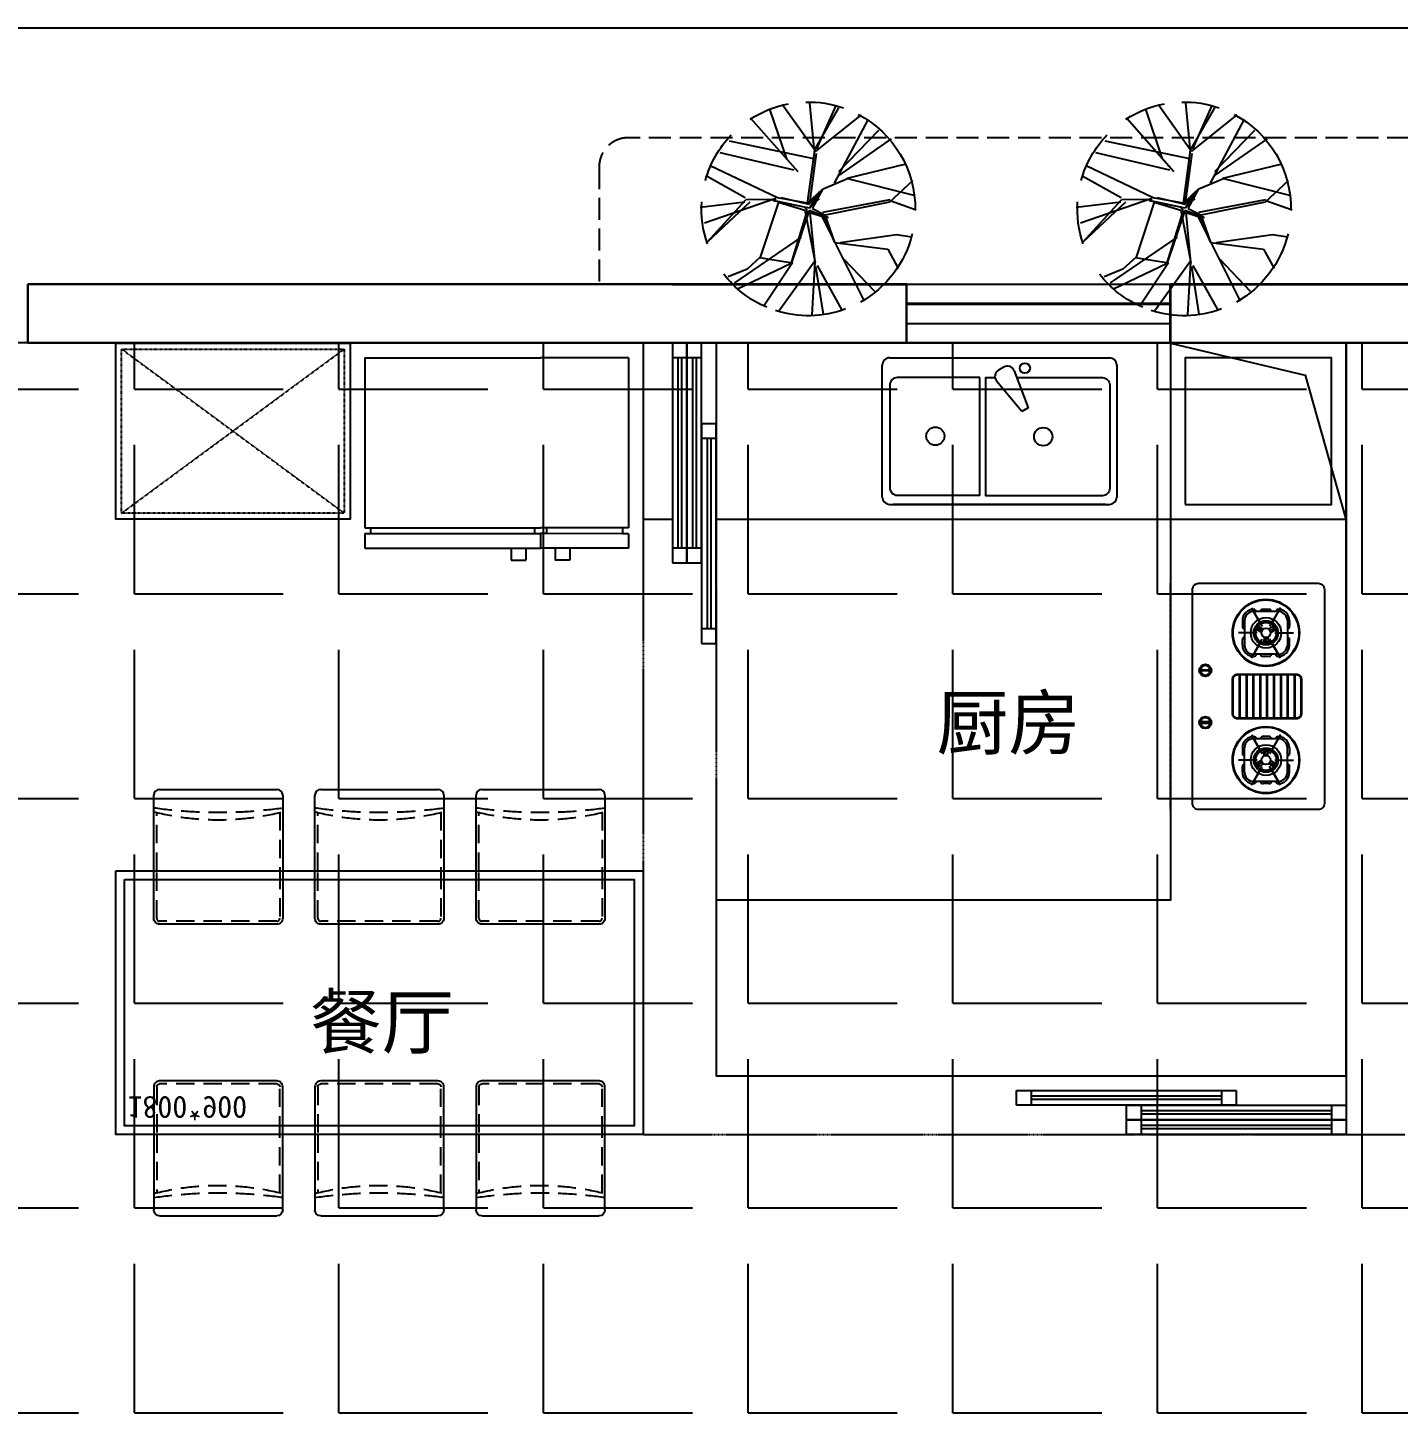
# Model space of a CAD drawing. Extents: x -284868 to 304789, y -137694 to 137894.
# Drawn here: x -57007 to -52329, y -27445 to -22698 of the extents above; entities that cross this region are included whole.
import ezdxf
from ezdxf.enums import TextEntityAlignment as Align

# ---------------------------------------------------------------- set-up
doc = ezdxf.new("R2010")
doc.units = 0
for name, pattern in [('AX-COMP-140B（200）$0$DASH', [0.35, 0.25, -0.1]), ('AX-COMP140B-Fur$0$AX-COMP140B-Fur$0$DASH', [0.35, 0.25, -0.1]), ('DASH', [0.35, 0.25, -0.1]), ('HIDDEN2', [0.1875, 0.125, -0.0625])]:
    doc.linetypes.add(name, pattern=pattern)
doc.layers.get('0').update_dxf_attribs({"linetype": 'CONTINUOUS'})
for name, color, linetype in [('0-墙', 4, 'CONTINUOUS'), ('0-底图', 251, 'CONTINUOUS'), ('0-窗', 11, 'CONTINUOUS'), ('0-非设计区域', 251, 'CONTINUOUS'), ('P-平面家具', 3, 'CONTINUOUS'), ('P-平面植物', 251, 'CONTINUOUS'), ('WIRE-照明', 130, 'CONTINUOUS')]:
    doc.layers.add(name, color=color, linetype=linetype)
doc.styles.add('_TCH_DYN', font='')
doc.styles.add('AX-COMP-140B（200）$0$zz-0', font='')
doc.styles.add('繁线体', font='')
doc.styles.get('_TCH_DYN').set_extended_font_data('SimSun')
doc.styles.get('AX-COMP-140B（200）$0$zz-0').set_extended_font_data('SimHei')
doc.styles.get('繁线体').set_extended_font_data('SimSun')

# ---------------------------------------------------------------- blocks, each defined once
blk = doc.blocks.new('133000000011AX-COMP-140B（200）$0$111110111022110811071652CDX双盆洗菜盆163')
for p, q in [((-400, 75), (-400, 525)), ((-375, 550), (375, 550)), ((400, 525), (400, 75)), ((14.3, 518.1), (-3.1, 508)), ((50.2, 505.2), (97.5, 378.8)), ((75.9, 366.3), (-9.9, 470.6)), ((97.5, 378.8), (75.9, 366.3)), ((-375, 50), (375, 50)), ((362.6, 50), (-362.6, 50))]:
    blk.add_line(p, q)
at = {"linetype": 'AX-COMP-140B（200）$0$DASH', "ltscale": 0.3}
blk.add_line((-400, 0), (400, 0), dxfattribs=at)
blk.add_lwpolyline([(-67.6, 482.3), (-349.4, 482.3, 0.414214), (-374.4, 457.3), (-374.4, 106.2, 0.414214), (-349.4, 81.2), (-67.6, 81.2)], format="xyb", close=True)
blk.add_lwpolyline([(58.7, 482.3), (351.1, 482.3, -0.414214), (376.1, 457.3), (376.1, 104.4, -0.414214), (351.1, 79.4), (-47.2, 79.4), (-47.2, 482.3), (-15.3, 482.3)], format="xyb")
for centre, radius in [((86.7, 514.7), 17.5), ((-218.9, 282.7), 31.2), ((149.2, 280.9), 31.2)]:
    blk.add_circle(centre, radius)
for centre, start, end in [((-375, 525), 90, 180), ((375, 525), 0, 90), ((9.4, 486.4), 120, 219.4623), ((26.8, 496.5), 20.5377, 120), ((-375, 75), 180, 270), ((375, 75), 270, 0)]:
    blk.add_arc(centre, 25, start, end)
blk = doc.blocks.new('*U227')
blk.add_blockref('133000000011AX-COMP-140B（200）$0$111110111022110811071652CDX双盆洗菜盆163', (0, -525))
blk = doc.blocks.new('133000000011AX-COMP-140B（200）$0$111110111022110811071652CDX双头炉灶164')
for points in [[(-107.6, 120.2, 1), (-107.6, 117.2, 1)], [(-100.7, 131.7, 1), (-103.7, 131.7, 1)], [(102.2, 133.3, 1), (102.2, 130.2, 1)], [(109.2, 118.7, 1), (106.1, 118.7, 1)]]:
    blk.add_hatch(color=256).paths.add_polyline_path(points)
for p, q in [((-258.7, 405.9), (-258.7, 405.9)), ((-258.7, 405.9), (-239.4, 405.9)), ((-258.7, 398.6), (-175.3, 398.6)), ((-217, 355.9), (-217, 419.5)), ((-175.3, 405.9), (-194.6, 405.9)), ((-74.5, 423.9), (74.5, 423.9)), ((-74.5, 421.8), (74.5, 421.8)), ((-74.5, 400.5), (74.5, 400.5)), ((-74.5, 398.3), (74.5, 398.3)), ((175.3, 405.9), (194.6, 405.9)), ((258.7, 398.6), (175.3, 398.6)), ((217, 355.9), (217, 419.5)), ((258.7, 405.9), (239.4, 405.9)), ((258.7, 405.9), (258.7, 405.9)), ((-302.8, 375.2), (-238.7, 338.1)), ((-243.2, 340.8), (-298.2, 372.6)), ((-297.3, 335.5), (-297.3, 315.7)), ((-290, 367.3), (-290, 283.9)), ((-238.7, 348.6), (-226, 355.9)), ((-229.5, 335), (-238.7, 348.6)), ((-224.8, 339.2), (-232.4, 352.3)), ((-218.8, 341.2), (-226, 355.9)), ((-202.6, 331.8), (-186.2, 332.9)), ((-131.2, 375.2), (-195.3, 338.1)), ((-190.8, 340.8), (-135.7, 372.6)), ((-186.2, 332.9), (-186.2, 318.3)), ((-144, 367.3), (-144, 283.9)), ((-136.7, 335.5), (-136.7, 315.7)), ((-74.5, 377), (74.5, 377)), ((-74.5, 374.9), (74.5, 374.9)), ((-74.5, 353.6), (74.5, 353.6)), ((-74.5, 351.5), (74.5, 351.5)), ((131.2, 375.2), (195.3, 338.1)), ((190.8, 340.8), (135.7, 372.6)), ((136.7, 335.5), (136.7, 315.7)), ((144, 367.3), (144, 283.9)), ((186.2, 332.9), (186.2, 318.3)), ((202.6, 331.8), (186.2, 332.9)), ((218.8, 341.2), (226, 355.9)), ((224.8, 339.2), (232.4, 352.3)), ((238.7, 348.6), (226, 355.9)), ((229.5, 335), (238.7, 348.6)), ((302.8, 375.2), (238.7, 338.1)), ((243.2, 340.8), (298.2, 372.6)), ((290, 367.3), (290, 283.9)), ((297.3, 335.5), (297.3, 315.7)), ((-302.8, 276.1), (-238.7, 313.1)), ((-243.2, 310.5), (-298.2, 278.7)), ((-229.5, 316.3), (-238.7, 302.7)), ((-226, 295.4), (-238.7, 302.7)), ((-224.8, 312.1), (-232.4, 299)), ((-218.8, 310.1), (-226, 295.4)), ((-217, 295.4), (-217, 231.8)), ((-202.6, 319.4), (-186.2, 318.3)), ((-201.3, 325.6), (-186.2, 325.6)), ((-131.2, 276.1), (-195.3, 313.1)), ((-190.8, 310.5), (-135.7, 278.7)), ((-74.5, 330.2), (74.5, 330.2)), ((-74.5, 328), (74.5, 328)), ((-74.5, 306.7), (74.5, 306.7)), ((-74.5, 304.6), (74.5, 304.6)), ((131.2, 276.1), (195.3, 313.1)), ((190.8, 310.5), (135.7, 278.7)), ((201.3, 325.6), (186.2, 325.6)), ((202.6, 319.4), (186.2, 318.3)), ((217, 295.4), (217, 231.8)), ((218.8, 310.1), (226, 295.4)), ((224.8, 312.1), (232.4, 299)), ((226, 295.4), (238.7, 302.7)), ((229.5, 316.3), (238.7, 302.7)), ((302.8, 276.1), (238.7, 313.1)), ((243.2, 310.5), (298.2, 278.7)), ((-258.7, 252.7), (-175.3, 252.7)), ((-258.7, 245.4), (-239.4, 245.4)), ((-175.3, 245.4), (-194.6, 245.4)), ((-175.3, 245.4), (-175.3, 245.4)), ((-74.5, 283.3), (74.5, 283.3)), ((-74.5, 281.1), (74.5, 281.1)), ((-74.5, 259.8), (74.5, 259.8)), ((-74.5, 257.7), (74.5, 257.7)), ((258.7, 252.7), (175.3, 252.7)), ((175.3, 245.4), (175.3, 245.4)), ((175.3, 245.4), (194.6, 245.4)), ((258.7, 245.4), (239.4, 245.4)), ((-74.5, 236.4), (74.5, 236.4)), ((-74.5, 234.3), (74.5, 234.3))]:
    blk.add_line(p, q)
at = {"linetype": 'AX-COMP-140B（200）$0$DASH', "ltscale": 0.3}
blk.add_line((386.2, 0), (-386.2, 0), dxfattribs=at)
for points in [[(-365.4, 75, -0.414214), (-386.2, 95.9), (-386.2, 504.1, -0.414214), (-365.4, 525), (365.4, 525, -0.414214), (386.2, 504.1), (386.2, 95.9, -0.414214), (365.4, 75)], [(-76.6, 429.4, -0.414214), (-59.5, 446.4), (59.5, 446.4, -0.414214), (76.6, 429.4), (76.6, 228.8, -0.414214), (59.5, 211.7), (-59.5, 211.7, -0.414214), (-76.6, 228.8)], [(-74.5, 429.4, -0.414214), (-59.5, 444.3), (59.5, 444.3, -0.414214), (74.5, 429.4), (74.5, 228.8, -0.414214), (59.5, 213.9), (-59.5, 213.9, -0.414214), (-74.5, 228.8)], [(-91.3, 101.2), (-91.3, 136.1, -1), (-87, 136.1), (-87, 101.2, -1)], [(91.3, 101.2), (91.3, 136.1, 1), (87, 136.1), (87, 101.2, 1)]]:
    blk.add_lwpolyline(points, format="xyb", close=True)
at = {"const_width": 1.04}
for points in [[(-217, 355.9), (-217, 419.5)], [(217, 355.9), (217, 419.5)], [(-243.2, 340.8), (-298.2, 372.6)], [(-190.8, 340.8), (-135.7, 372.6)], [(190.8, 340.8), (135.7, 372.6)], [(243.2, 340.8), (298.2, 372.6)], [(-243.2, 310.5), (-298.2, 278.7)], [(-217, 295.4), (-217, 231.8)], [(-190.8, 310.5), (-135.7, 278.7)], [(190.8, 310.5), (135.7, 278.7)], [(217, 295.4), (217, 231.8)], [(243.2, 310.5), (298.2, 278.7)]]:
    blk.add_lwpolyline(points, dxfattribs=at)
for points in [[(-217, 341.3, -1), (-217, 310, -1), (-217, 341.3, -1)], [(217, 341.3, 1), (217, 310, 1), (217, 341.3, 1)]]:
    blk.add_lwpolyline(points, format="xyb", dxfattribs=at)
for centre, radius in [((-217, 325.6), 114.5), ((-217, 325.6), 112.3), ((217, 325.6), 114.5), ((217, 325.6), 112.3), ((-217, 325.6), 52.1), ((-217, 325.6), 41.7), ((-217, 325.6), 38.6), ((-217, 325.6), 35.4), ((-217, 325.6), 15.6), ((217, 325.6), 52.1), ((217, 325.6), 41.7), ((217, 325.6), 38.6), ((217, 325.6), 35.4), ((217, 325.6), 15.6), ((-89.1, 118.7), 20.6), ((-107.6, 118.7), 1.53), ((-102.2, 131.7), 1.53), ((89.1, 118.7), 20.6), ((102.2, 131.7), 1.53), ((107.6, 118.7), 1.53)]:
    blk.add_circle(centre, radius)
for centre, radius, start, end in [((-258.7, 367.3), 38.6, 90, 180), ((-258.7, 367.3), 31.3, 90, 180), ((-239.1, 396.6), 9.33, 12.564, 91.6861), ((-194.8, 396.6), 9.33, 88.3139, 167.436), ((-175.3, 367.3), 38.6, 0, 90), ((-175.3, 367.3), 31.3, 0, 90), ((175.3, 367.3), 38.6, 90, 180), ((175.3, 367.3), 31.3, 90, 180), ((194.8, 396.6), 9.33, 12.564, 91.6861), ((239.1, 396.6), 9.33, 88.3139, 167.436), ((258.7, 367.3), 38.6, 0, 90), ((258.7, 367.3), 31.3, 0, 90), ((-284.9, 369.5), 12.6, 189.6676, 246.0824), ((-287.9, 335.8), 9.33, 102.564, 181.686), ((-224.3, 338.2), 17.8, 95.7306, 144.2694), ((-202.4, 325.6), 17.8, 335.7306, 24.2694), ((-149.1, 369.5), 12.6, 293.9176, 350.3324), ((-146, 335.8), 9.33, 358.314, 77.436), ((149.1, 369.5), 12.6, 189.6676, 246.0824), ((146, 335.8), 9.33, 102.564, 181.686), ((202.4, 325.6), 17.8, 155.7306, 204.2694), ((224.3, 338.2), 17.8, 35.7306, 84.2694), ((284.9, 369.5), 12.6, 293.9176, 350.3324), ((287.9, 335.8), 9.33, 358.314, 77.436), ((-287.9, 315.5), 9.33, 178.3139, 257.436), ((-284.9, 281.8), 12.6, 113.9176, 170.3324), ((-224.3, 313), 17.8, 215.7306, 264.2694), ((-146, 315.5), 9.33, 282.564, 1.6861), ((-149.1, 281.8), 12.6, 9.6676, 66.0824), ((146, 315.5), 9.33, 178.3139, 257.436), ((149.1, 281.8), 12.6, 113.9176, 170.3324), ((224.3, 313), 17.8, 275.7306, 324.2694), ((287.9, 315.5), 9.33, 282.564, 1.6861), ((284.9, 281.8), 12.6, 9.6676, 66.0824), ((-258.7, 283.9), 38.6, 180, 270), ((-258.7, 283.9), 31.3, 180, 270), ((-239.1, 254.7), 9.33, 268.3139, 347.436), ((-194.8, 254.7), 9.33, 192.564, 271.6861), ((-175.3, 283.9), 31.3, 270, 0), ((-175.3, 283.9), 38.6, 270, 0), ((175.3, 283.9), 38.6, 180, 270), ((175.3, 283.9), 31.3, 180, 270), ((194.8, 254.7), 9.33, 268.3139, 347.436), ((239.1, 254.7), 9.33, 192.564, 271.6861), ((258.7, 283.9), 31.3, 270, 0), ((258.7, 283.9), 38.6, 270, 0), ((-89.1, 118.7), 16.3, 97.4942, 262.5058), ((-89.1, 118.7), 16.3, 277.4942, 82.5058), ((89.1, 118.7), 16.3, 97.4942, 262.5058), ((89.1, 118.7), 16.3, 277.4942, 82.5058)]:
    blk.add_arc(centre, radius, start, end)
at = {"style": 'AX-COMP-140B（200）$0$zz-0', "flags": 9}
for tag in ['YSIZE', 'XSIZE']:
    blk.add_attdef(tag, (0, 525), '', height=0.533, dxfattribs=at)
blk = doc.blocks.new('*U228')
blk.add_blockref('133000000011AX-COMP-140B（200）$0$111110111022110811071652CDX双头炉灶164', (0, -525))
blk = doc.blocks.new('133000000011A-140Y-S$0$A$C663954EF153')
for p, q in [((0, 0), (0, -50)), ((750, 0), (0, 0)), ((50, 0), (50, -50)), ((50, -19), (700, -19)), ((50, -31), (700, -31)), ((700, 0), (700, -50)), ((750, -50), (750, 0)), ((0, -50), (750, -50))]:
    blk.add_line(p, q)
blk = doc.blocks.new('$WINLIB2D$00000001')
for points in [[(-0.5, 0.5), (-0.5, -0.5)], [(-0.5, 0.5), (0.5, 0.5)], [(0.5, -0.5), (0.5, 0.5)], [(0.5, 0.1667), (-0.5, 0.1667)], [(0.5, -0.1667), (-0.5, -0.1667)], [(-0.5, -0.5), (0.5, -0.5)]]:
    blk.add_lwpolyline(points)
blk = doc.blocks.new('133A$C6B9D541B')
at = {"ltscale": 500}
for p, q in [((-15, 20), (-15, 277.5)), ((425, 277.5), (425, 20)), ((405, 0), (5, 0))]:
    blk.add_line(p, q, dxfattribs=at)
at = {"linetype": 'HIDDEN2', "ltscale": 500}
for p, q in [((-5, 78.3), (-5, 277.5)), ((415, 277.5), (415, 78.3))]:
    blk.add_line(p, q, dxfattribs=at)
at = {"ltscale": 500}
blk.add_lwpolyline([(-15, 277.5), (-15, 440, -0.414214), (5, 460), (405, 460, -0.414214), (425, 440), (425, 277.5)], format="xyb", dxfattribs=at)
at = {"linetype": 'HIDDEN2', "ltscale": 500}
blk.add_lwpolyline([(-5, 277.5), (-5, 440, -0.414214), (5, 450), (405, 450, -0.414214), (415, 440), (415, 277.5)], format="xyb", dxfattribs=at)
for centre, radius, start, end in [((205, -793.1), 896.7, 75.7975, 104.2025), ((203.7, -1474), 1552.3, 81.8043, 98.0996)]:
    blk.add_arc(centre, radius, start, end, dxfattribs=at)
at = {"ltscale": 500}
for centre, start, end in [((5, 20), 180, 270), ((405, 20), 270, 0)]:
    blk.add_arc(centre, 20, start, end, dxfattribs=at)
blk = doc.blocks.new('*U224')
at = {"ltscale": 500}
for points in [[(0, 0), (1800, 0), (1800, 900), (0, 900)], [(30, 30), (1770, 30), (1770, 870), (30, 870)]]:
    blk.add_lwpolyline(points, close=True, dxfattribs=at)
at = {"rotation": 180}
for p in [(555, 1177.5), (1105, 1177.5), (1655, 1177.5)]:
    blk.add_blockref('133A$C6B9D541B', p, dxfattribs=at)
at = {"xscale": -1}
for p in [(555, -277.5), (1105, -277.5), (1655, -277.5)]:
    blk.add_blockref('133A$C6B9D541B', p, dxfattribs=at)
at = {"style": '繁线体'}
blk.add_text('1800*900', height=75, dxfattribs=at).set_placement((244.5, 807.5), align=Align.MIDDLE_CENTER)
blk = doc.blocks.new('133000000011AX-COMP-140B（200）$0$111110111022110811071652CDX双门冰箱162')
at = {"linetype": 'AX-COMP-140B（200）$0$DASH', "ltscale": 0.3}
blk.add_line((-1000, 0), (0, 0), dxfattribs=at)
for p, q in [((-950, -50), (-950, -630)), ((-950, -50), (-650, -50)), ((-50, -50), (-650, -50)), ((-50, -50), (-50, -630)), ((-950, -630), (-930, -630)), ((-950, -650), (-930, -650)), ((-950, -650), (-950, -700)), ((-930, -630), (-670, -630)), ((-930, -630), (-930, -650)), ((-930, -650), (-670, -650)), ((-670, -630), (-670, -650)), ((-670, -630), (-650, -630)), ((-670, -650), (-650, -650)), ((-630, -630), (-650, -630)), ((-650, -650), (-650, -700)), ((-630, -650), (-650, -650)), ((-650, -650), (-650, -700)), ((-70, -630), (-630, -630)), ((-630, -630), (-630, -650)), ((-70, -650), (-630, -650)), ((-50, -630), (-70, -630)), ((-70, -630), (-70, -650)), ((-50, -650), (-70, -650)), ((-50, -650), (-50, -700)), ((-950, -700), (-650, -700)), ((-750, -700), (-750, -740)), ((-700, -700), (-700, -740)), ((-50, -700), (-650, -700)), ((-600, -700), (-600, -740)), ((-550, -700), (-550, -740)), ((-750, -740), (-700, -740)), ((-550, -740), (-600, -740))]:
    blk.add_line(p, q)
blk = doc.blocks.new('*U225')
blk.add_blockref('133000000011AX-COMP-140B（200）$0$111110111022110811071652CDX双门冰箱162', (500, 75))
blk = doc.blocks.new('*U243')
at = {"linetype": 'AX-COMP140B-Fur$0$AX-COMP140B-Fur$0$DASH', "ltscale": 0.2}
for p, q in [((20, -580), (780, -20)), ((20, -20), (780, -580))]:
    blk.add_line(p, q, dxfattribs=at)
blk.add_lwpolyline([(0, 0), (800, 0), (800, -600), (0, -600)], close=True)
blk.add_lwpolyline([(20, -20), (780, -20), (780, -580), (20, -580)], close=True, dxfattribs=at)
blk = doc.blocks.new('A$C5ed5d99b')
for p, q in [((1850, -198.4), (1850, 1.6)), ((1850, 1.6), (4050, 0)), ((6450, 0), (6650, 0)), ((4050, 0), (4849.3, 0)), ((4849.3, 0), (4849.3, -200)), ((5749.3, -200), (5749.3, 0)), ((5749.3, 0), (6450, 0)), ((3950, -200), (1850, -198.4)), ((3950, -200), (3950, -800)), ((4050, -200), (4050, -800)), ((4849.3, -200), (4050, -200)), ((6350, -200), (5749.3, -200)), ((6350, -200), (6350, -2800)), ((3950, -800), (4050, -800)), ((6350, -2800), (6350, -2900)), ((6350, -2900), (6550, -2900))]:
    blk.add_line(p, q)
for points in [[(4200, -800), (5750, -800), (5750, -2100), (4200, -2100), (4200, -2700), (6350, -2700), (6350, -200), (4200, -200)], [(5750, -800), (6350, -800), (6350, -200), (5750, -200)], [(5800, -750), (6300, -750), (6300, -250), (5800, -250)]]:
    blk.add_lwpolyline(points, close=True)
for points in [[(5750, -200), (6210.4, -309), (6348.7, -800)], [(5750, -2700), (6350, -2700)]]:
    blk.add_lwpolyline(points)
at = {"linetype": 'DASH'}
for points in [[(4200, -500), (4200, -2700), (6350, -2700)], [(3950, -800), (3950, -2900), (6350, -2900)]]:
    blk.add_lwpolyline(points, dxfattribs=at)
at = {"xscale": -900, "yscale": 200, "zscale": -900}
blk.add_blockref('$WINLIB2D$00000001', (5299.3, -100), dxfattribs=at)
at = {"rotation": 0.0005893240681662573}
blk.add_blockref('*U243', (2150, -200, 0), dxfattribs=at)
at = {"extrusion": (-4.54473e-09, 1.69325e-09, -1), "zscale": -0.9999999999999996, "rotation": 0.003252960307351622}
blk.add_blockref('*U225', (-3450, -275, 0), dxfattribs=at)
at = {"extrusion": (4.60293e-09, 1.69411e-09, -1), "xscale": -1, "zscale": -1, "rotation": 90.0001805823577}
for p in [(-4100, -200, 0), (-4150, -200, 0), (-4200, -475, 0)]:
    blk.add_blockref('133000000011A-140Y-S$0$A$C663954EF153', p, dxfattribs=at)
at = {"extrusion": (1.73952e-09, 4.55716e-09, -1), "xscale": -1, "zscale": -1}
for name, p, rotation in [('*U227', (-5166.7, -275, 0), 0.001235848402894035), ('*U228', (-6275.6, -1405.5, 0), 90.00123584840273)]:
    blk.add_blockref(name, p, dxfattribs=dict(at, rotation=rotation))
at = {"extrusion": (2.93488e-11, -1.6918e-11, -1), "zscale": -1, "rotation": 180}
blk.add_blockref('*U224', (-2150, -2000, 0), dxfattribs=at)
at = {"extrusion": (-1.74037e-09, -4.55666e-09, 1), "xscale": -1, "rotation": 0.0001805823577072374}
for p in [(5975, -2750, 0), (6350, -2800, 0), (6350, -2850, 0)]:
    blk.add_blockref('133000000011A-140Y-S$0$A$C663954EF153', p, dxfattribs=at)
at = {"style": '_TCH_DYN'}
for s, p in [('厨房', (5442.7, -1638.7)), ('餐厅', (3303.4, -2659.7, 0))]:
    blk.add_text(s, height=180, dxfattribs=at).set_placement(p, align=Align.BOTTOM_RIGHT)
blk = doc.blocks.new('yld.studio@foxmail.com-2-220')
at = {"color": 251, "ltscale": 100}
for p, q in [((8507.4, -109887.1), (8290.8, -109712.8)), ((8510.1, -109877.5), (8397.2, -109679.9)), ((8501.1, -109873.4), (8409.6, -109669)), ((8511.1, -109879.5), (8664.3, -109664.1)), ((8513.9, -109870.1), (8534.1, -109657.1)), ((8643.6, -109920.9), (8721.4, -109692)), ((8417.6, -110035.7), (8256.9, -109733.9)), ((8589.8, -109981.6), (8812.1, -109731.5)), ((8394.9, -109998.4), (8148.5, -109827.1)), ((8397.2, -109980.4), (8208.1, -109785.5)), ((8515.1, -109920.7), (8913.5, -109837.6)), ((8535.1, -110130.3), (8503.4, -109895.4)), ((8545.1, -110130), (8511.1, -109879.5)), ((8608.5, -109974.4), (8957.6, -109892.2)), ((8358.7, -110012.5), (8079.5, -109944.3)), ((8687.6, -110105.4), (9004.3, -109954.2)), ((8356.4, -110013.7), (8038, -110093.8)), ((8157, -110123.6), (8048.7, -110023.6)), ((8471.5, -110062), (8356.4, -110013.7)), ((8839.3, -110105.6), (9019, -110003.9)), ((8521.9, -110154.8), (8471.5, -110062)), ((8545.1, -110130), (8474.7, -110063.6)), ((8488.6, -110076.5), (8536.7, -110154.5)), ((8539, -110135.6), (8488.6, -110076.5)), ((8538, -110151.7), (8489.4, -110108)), ((8669.6, -110104.1), (8539, -110135.6)), ((8545.1, -110130), (8687.6, -110105.4)), ((8694.6, -110108.9), (9030.8, -110225)), ((8155.7, -110118.3), (8032.3, -110161.7)), ((8472.3, -110172.8), (8155.6, -110112.1)), ((8461.2, -110185.6), (8157, -110123.6)), ((8445.9, -110200), (8538.1, -110165.1)), ((8521.9, -110154.8), (8463.3, -110184.6)), ((8532.4, -110173.4), (8470.5, -110194.6)), ((8557.8, -110163.7), (8509.5, -110410)), ((8509.5, -110410), (8532.4, -110173.4)), ((8707.1, -110117.1), (8538, -110151.7)), ((8538.1, -110165.1), (8622.5, -110416.5)), ((8544.7, -110164.9), (8559.5, -110148.7)), ((8622.5, -110416.5), (8544.7, -110164.9)), ((8682.6, -110125.1), (8557.8, -110163.7)), ((8559.5, -110148.7), (8707.1, -110117.1)), ((8682.6, -110125.1), (8768.3, -110384.4)), ((8692.8, -110112.7), (8836.9, -110114.6)), ((8818.2, -110125.1), (9019, -110313.5)), ((9019, -110313.5), (8836.9, -110114.6)), ((8840.8, -110125.9), (9051.6, -110150.2)), ((8477.1, -110193.3), (8277.6, -110592.7)), ((8463.3, -110184.6), (8417.7, -110316.4)), ((8470.5, -110194.6), (8417.7, -110316.4)), ((8125, -110277.7), (8052.4, -110289.4)), ((8391, -110315.4), (8125, -110277.7)), ((8574.8, -110289.9), (8890.1, -110505.1)), ((8166.6, -110346.4), (8117, -110438.8)), ((8417.7, -110316.4), (8166.6, -110346.4)), ((8373.7, -110393.6), (8229.8, -110545.8)), ((8500, -110423.7), (8384.7, -110630.9)), ((8507.1, -110429.3), (8471.5, -110654.4)), ((8511.4, -110403.8), (8679.8, -110638.2)), ((8511.4, -110406.1), (8525.2, -110657)), ((8771.5, -110385.9), (8615.9, -110411.9)), ((8615.9, -110411.9), (8752.8, -110617.3)), ((8622.3, -110415), (8875.2, -110535.6)), ((8768.3, -110384.4), (8830.5, -110442)), ((8830.5, -110442), (8919.5, -110477.1))]:
    blk.add_line(p, q, dxfattribs=at)
for start, end in [(117.86669, 180.76361), (88.67658, 109.13181), (56.90063, 79.36879), (15.42502, 43.73878), (340.94353, 3.71391), (193.57975, 240.72922), (292.86239, 322.35668), (249.58012, 287.97728)]:
    blk.add_arc((8541.4, -110156.9), 504, start, end, dxfattribs=at)

msp = doc.modelspace()

# ---------------------------------------------------------------- hatches: boundary and pattern name
at = {"layer": '0-非设计区域', "ltscale": 3}
h = msp.add_hatch(dxfattribs=at)
h.set_pattern_fill('ANGLE', color=256, scale=100)
h.set_pattern_definition([(0, (-492507.45, 452446.1), (0, 698.5), [508, -190.5]), (90, (-492507.45, 452446.1), (-698.5, 4e-14), [508, -190.5])])
h.paths.add_polyline_path([(-58656.6, -23772.7), (-58656.6, -32822.7), (-53906.6, -32822.7), (-53906.6, -31022.7), (-44539.5, -31022.7), (-44206.6, -30689.9), (-44206.6, -24105.5), (-44539.5, -23772.7)])

# ---------------------------------------------------------------- linework, layer by layer
at = {"layer": '0-墙', "ltscale": 3}
for points in [[(-57006.6, -23572.7), (-57006.6, -23772.7), (-54006.6, -23772.7), (-54006.6, -23572.7)], [(-53106.6, -23572.7), (-53106.6, -23772.7), (-52206.6, -23772.7), (-52206.6, -23572.7)]]:
    msp.add_lwpolyline(points, close=True, dxfattribs=at)
at = {"layer": '0-窗'}
for points in [[(-53106.6, -23772.7), (-54006.6, -23772.7), (-54006.6, -23572.7), (-53106.6, -23572.7)], [(-53106.6, -23707.7), (-54006.6, -23707.7), (-54006.6, -23637.7), (-53106.6, -23637.7)]]:
    msp.add_lwpolyline(points, close=True, dxfattribs=at)
at = {"layer": '0-非设计区域', "ltscale": 3}
msp.add_lwpolyline([(-58656.6, -23772.7), (-58656.6, -32822.7), (-53906.6, -32822.7), (-53906.6, -31022.7), (-44539.5, -31022.7), (-44206.6, -30689.9), (-44206.6, -24105.5), (-44539.5, -23772.7)], close=True, dxfattribs=at)
at = {"layer": 'P-平面家具', "linetype": 'DASH', "ltscale": 300}
msp.add_lwpolyline([(-55056.6, -23572.7), (-41376.6, -23572.7), (-41376.6, -23172.7, 0.414214), (-41476.6, -23072.7), (-54956.6, -23072.7, 0.414214), (-55056.6, -23172.7)], format="xyb", close=True, dxfattribs=at)
at = {"layer": 'WIRE-照明'}
msp.add_lwpolyline([(-59129.4, -22697.7), (-43843.8, -22697.7), (-43843.8, -26768.8)], dxfattribs=at)

# ---------------------------------------------------------------- block references
at = {"layer": '0-底图'}
msp.add_blockref('A$C5ed5d99b', (-58856.6, -23573.6), dxfattribs=at)
at = {"layer": 'P-平面植物', "xscale": -0.7234589182725817, "yscale": 0.7234589182725817, "zscale": 0.7234589182725817}
for p in [(-48163, 56378.7, 0), (-46880.2, 56378.7, 0)]:
    msp.add_blockref('yld.studio@foxmail.com-2-220', p, dxfattribs=at)

doc.saveas('drawing.dxf')
